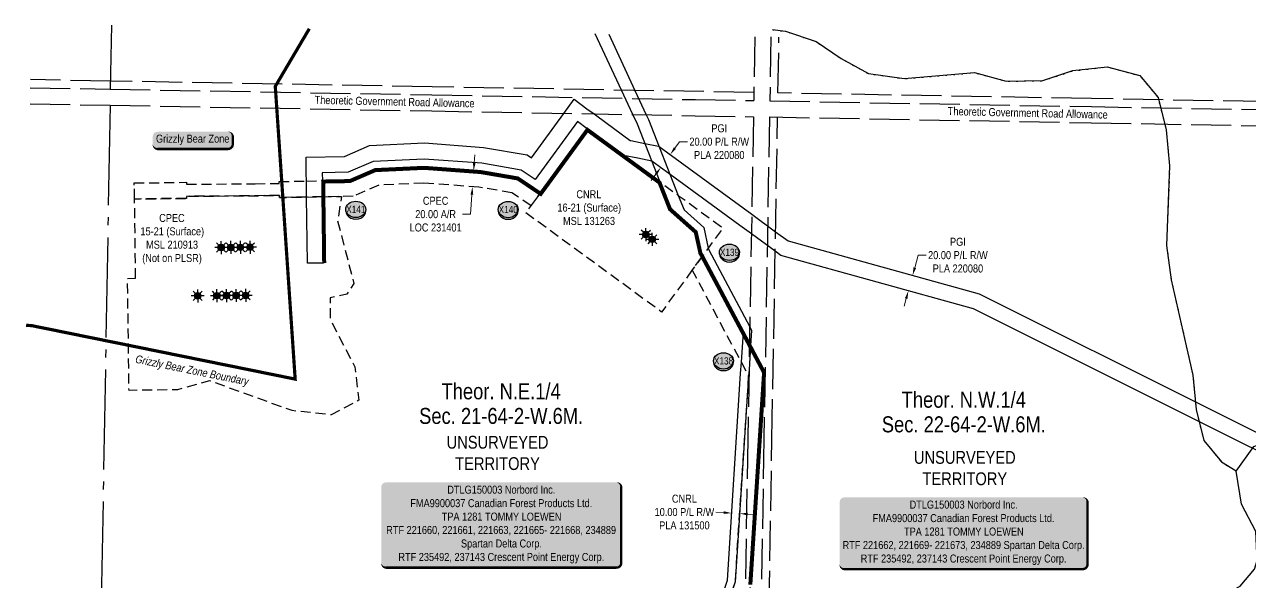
# Model space of a CAD drawing. Extents: x 405326 to 424052, y 6044755 to 6062236.
# Drawn here: x 419745 to 421276, y 6045902 to 6046598 of the extents above; entities that cross this region are included whole.
import ezdxf
from ezdxf.enums import TextEntityAlignment as Align

# ---------------------------------------------------------------- set-up
doc = ezdxf.new("R2010")
doc.units = 0
doc.header["$LTSCALE"] = 5
for name, pattern in [('DASHDOT2', [12.7, 6.35, -3.175, 0, -3.175]), ('foc-ACCESSROAD', [3.75, 2.5, -1.25]), ('foc-QUARTERLINE', [33, 25, -3, 2, -3]), ('foc-UNSURVEYED', [12.5, 10, -2.5]), ('foc-WHEELTRACKS', [2, 0.4, -1.6])]:
    doc.linetypes.add(name, pattern=pattern)
for name, color, linetype in [('AS-SURFACE IMPACT', 7, 'Continuous'), ('AS-WILDLIFE', 131, 'DASHDOT2'), ('AS-WILDLIFE-BLOCK', 131, 'Continuous'), ('C-AR', 13, 'foc-ACCESSROAD'), ('C-SYMBOL', 7, 'Continuous'), ('C-WS', 13, 'foc-ACCESSROAD'), ('C-WS-S', 13, 'Continuous'), ('F-AR', 190, 'foc-ACCESSROAD'), ('F-RW', 190, 'Continuous'), ('F-WS', 190, 'foc-ACCESSROAD'), ('F-WS-S', 190, 'Continuous'), ('L-ROAD-T', 7, 'Continuous'), ('L-SECQ', 8, 'foc-QUARTERLINE'), ('L-UNS-T', 3, 'Continuous'), ('L-USEC', 7, 'foc-UNSURVEYED'), ('P-CROSSINGS', 250, 'Continuous'), ('P-PROPOSED', 10, 'Continuous'), ('T-CREEK', 160, 'Continuous'), ('T-WATER-P3', 160, 'foc-WHEELTRACKS')]:
    doc.layers.add(name, color=color, linetype=linetype)
for name, color, linetype, lineweight in [('C-AR-T', 13, 'Continuous', 9), ('C-WS-T', 13, 'Continuous', 9), ('F-RW-T', 190, 'Continuous', 9), ('F-WS-T', 190, 'Continuous', 9)]:
    doc.layers.add(name, color=color, linetype=linetype, lineweight=lineweight)
doc.styles.add('175L', font='ARIALN.TTF', dxfattribs={"height": 20})
doc.styles.add('240', font='ARIALN.TTF', dxfattribs={"height": 30})
doc.styles.add('80', font='ARIALN.TTF', dxfattribs={"height": 10})
doc.styles.add('80CG', font='ARIALN.TTF', dxfattribs={"height": 10})
doc.styles.add('80L', font='ARIALN.TTF', dxfattribs={"height": 10})
doc.styles.add('Crossing', font='ARIALN.TTF', dxfattribs={"height": 10})
doc.styles.add('foc-LtypeFont', font='ARIALN.TTF', dxfattribs={"height": 7.35})
doc.linetypes.add('foc-TOPO-flowdirection-NOLINE', pattern='A,0,[">",foc-LtypeFont,S=0.3,R=0,X=0,Y=-0.945],-20,[">",foc-LtypeFont,S=0.3,R=0,X=0,Y=-0.945],0', length=20)
doc.dimstyles.new('Compass 5 000', dxfattribs={"dimscale": 5, "dimtxt": 9, "dimasz": 2, "dimexe": 0.2, "dimexo": 0.0625, "dimgap": 0.5, "dimtad": 0, "dimtih": 1, "dimtoh": 1, "dimzin": 0, "dimdsep": 46, "dimtxsty": '80CG', "dimcen": 0.1, "dimse1": 1, "dimse2": 1, "dimclrd": 256, "dimclrt": 256, "dimaunit": 1, "dimadec": 4, "dimazin": 0, "dimtfac": 0.06, "dimtofl": 0, "dimtmove": 0, "dimatfit": 1, "dimfxl": 0.2, "dimtolj": 1, "dimtzin": 0, "dimlwd": -1, "dimarcsym": 0})

# ---------------------------------------------------------------- blocks, each defined once
blk = doc.blocks.new('*U524')
h = blk.add_hatch(color=255)
edge = h.paths.add_edge_path()
edge.add_line((-44, -11.5), (44, -11.5))
edge.add_arc((44, -5.5), 6, 270, 360)
edge.add_line((50, -5.5), (50, 4))
edge.add_arc((44, 4), 6, 0, 90)
edge.add_line((44, 10), (-44, 10))
edge.add_arc((-44, 4), 6, 90, 180)
edge.add_line((-50, 4), (-50, -5.5))
edge.add_arc((-44, -5.5), 6, 180, 270)
at = {"color": 131, "flags": 128}
blk.add_lwpolyline([(-44, -11.5, 3, 3, 0), (44, -11.5, 3, 3, 0.414214), (50, -5.5, 3, 3, 0), (50, 4, 3, 0, 0.414214), (44, 10, 0, 0, 0), (-44, 10, 0, 0, 0.414214), (-50, 4, 0, 0, 0), (-50, -5.5, 0, 3, 0.414214)], format="xyseb", close=True, dxfattribs=at)
at = {"color": 131, "style": '80'}
blk.add_attdef('ENTER_TEXT_001', (-36, -5), '', height=10, dxfattribs=at)
blk = doc.blocks.new('*U542')
h = blk.add_hatch(color=255)
edge = h.paths.add_edge_path()
edge.add_line((-144, -54), (144, -54))
edge.add_arc((144, -48), 6, 270, 360)
edge.add_line((150, -48), (150, 46.5))
edge.add_arc((144, 46.5), 6, 0, 90)
edge.add_line((144, 52.5), (-144, 52.5))
edge.add_arc((-144, 46.5), 6, 90, 180)
edge.add_line((-150, 46.5), (-150, -48))
edge.add_arc((-144, -48), 6, 180, 270)
at = {"color": 44, "flags": 128}
blk.add_lwpolyline([(-144, -54, 3, 3, 0), (144, -54, 3, 3, 0.414214), (150, -48, 3, 3, 0), (150, 46.5, 3, 0, 0.414214), (144, 52.5, 0, 0, 0), (-144, 52.5, 0, 0, 0.414214), (-150, 46.5, 0, 0, 0), (-150, -48, 0, 3, 0.414214)], format="xyseb", close=True, dxfattribs=at)
at = {"color": 44, "style": '80'}
blk.add_attdef('ENTER_TEXT_001', (-36, -5), '', height=10, dxfattribs=at)
blk = doc.blocks.new('*D543')
at = {"layer": 'C-AR-T', "transparency": 16777216}
for p, q in [((420306.7, 6046425.8), (420307.4, 6046435.8)), ((420303.7, 6046385.9), (420301.9, 6046361.6)), ((420301.9, 6046361.6), (420291.9, 6046361.6))]:
    blk.add_line(p, q, dxfattribs=at)
for points in [[(420305, 6046426), (420308.3, 6046425.7), (420305.9, 6046415.9)], [(420302, 6046386.1), (420305.4, 6046385.8), (420304.4, 6046395.9)]]:
    blk.add_solid(points, dxfattribs=at)
at = {"layer": 'C-AR-T', "transparency": 16777216, "insert": (420258.4, 6046361.6), "char_height": 10, "attachment_point": 5, "style": '80CG'}
blk.add_mtext('\\A1;CPEC\\P20.00 A/R\\PLOC 231401', dxfattribs=at)
blk = doc.blocks.new('GAS')
h = blk.add_hatch(color=255)
h.dxf.hatch_style = 1
edge = h.paths.add_edge_path()
edge.add_arc((0, 0), 0.9, 0, 360)
for p, q in [((-0.81, 0), (-1.62, 0)), ((-0.57, 0.57), (-1.14, 1.14)), ((0, 0.81), (0, 1.62)), ((0.57, 0.57), (1.14, 1.14)), ((1.62, 0), (0.81, 0)), ((-0.57, -0.57), (-1.14, -1.14)), ((0, -0.81), (0, -1.62)), ((1.14, -1.14), (0.57, -0.57))]:
    blk.add_line(p, q)
blk.add_circle((0, 0), 0.8)
blk = doc.blocks.new('*D550')
at = {"layer": 'F-RW-T', "transparency": 16777216}
for p, q in [((420557.3, 6046444), (420563.2, 6046452.1)), ((420563.2, 6046452.1), (420573.2, 6046452.1)), ((420533.7, 6046411.7), (420527.8, 6046403.6))]:
    blk.add_line(p, q, dxfattribs=at)
for points in [[(420556, 6046445), (420558.6, 6046443), (420551.4, 6046435.9)], [(420532.4, 6046412.7), (420535.1, 6046410.7), (420539.6, 6046419.8)]]:
    blk.add_solid(points, dxfattribs=at)
at = {"layer": 'F-RW-T', "transparency": 16777216, "insert": (420612.7, 6046452.1), "char_height": 10, "attachment_point": 5, "style": '80CG'}
blk.add_mtext('\\A1;PGI\\P20.00 P/L R/W\\PPLA 220080', dxfattribs=at)
blk = doc.blocks.new('*D566')
at = {"layer": 'F-RW-T', "transparency": 16777216}
for p, q in [((420857, 6046294.7), (420861.4, 6046310.4)), ((420861.4, 6046310.4), (420871.4, 6046310.4)), ((420846.3, 6046256.2), (420843.6, 6046246.6))]:
    blk.add_line(p, q, dxfattribs=at)
for points in [[(420855.4, 6046295.2), (420858.6, 6046294.3), (420854.3, 6046285.1)], [(420844.7, 6046256.6), (420847.9, 6046255.8), (420849, 6046265.8)]]:
    blk.add_solid(points, dxfattribs=at)
at = {"layer": 'F-RW-T', "transparency": 16777216, "insert": (420910.9, 6046310.4), "char_height": 10, "attachment_point": 5, "style": '80CG'}
blk.add_mtext('\\A1;PGI\\P20.00 P/L R/W\\PPLA 220080', dxfattribs=at)
blk = doc.blocks.new('*D567')
at = {"layer": 'F-RW-T', "transparency": 16777216}
for p, q in [((420618.3, 6045989), (420608.3, 6045989.6)), ((420648.3, 6045987), (420658.2, 6045986.4))]:
    blk.add_line(p, q, dxfattribs=at)
for points in [[(420618.4, 6045990.6), (420618.2, 6045987.3), (420628.3, 6045988.3)], [(420648.4, 6045988.7), (420648.2, 6045985.4), (420638.3, 6045987.7)]]:
    blk.add_solid(points, dxfattribs=at)
at = {"layer": 'F-RW-T', "transparency": 16777216, "insert": (420569.2, 6045989.6), "char_height": 10, "attachment_point": 5, "style": '80CG'}
blk.add_mtext('\\A1;CNRL\\P10.00 P/L R/W\\PPLA 131500', dxfattribs=at)
blk = doc.blocks.new('*U602')
h = blk.add_hatch(color=255)
edge = h.paths.add_edge_path()
edge.add_line((-149, -45.5), (149, -45.5))
edge.add_arc((149, -39.5), 6, 270, 360)
edge.add_line((155, -39.5), (155, 38))
edge.add_arc((149, 38), 6, 0, 90)
edge.add_line((149, 44), (-149, 44))
edge.add_arc((-149, 38), 6, 90, 180)
edge.add_line((-155, 38), (-155, -39.5))
edge.add_arc((-149, -39.5), 6, 180, 270)
at = {"color": 44, "flags": 128}
blk.add_lwpolyline([(-149, -45.5, 3, 3, 0), (149, -45.5, 3, 3, 0.414214), (155, -39.5, 3, 3, 0), (155, 38, 3, 0, 0.414214), (149, 44, 0, 0, 0), (-149, 44, 0, 0, 0.414214), (-155, 38, 0, 0, 0), (-155, -39.5, 0, 3, 0.414214)], format="xyseb", close=True, dxfattribs=at)
at = {"color": 44, "style": '80'}
blk.add_attdef('ENTER_TEXT_001', (-36, -5), '', height=10, dxfattribs=at)
blk = doc.blocks.new('xing2')
h = blk.add_hatch(color=50)
h.dxf.hatch_style = 1
edge = h.paths.add_edge_path()
edge.add_ellipse((0, 0), major_axis=(-12.5, 0), ratio=0.816297, start_angle=0, end_angle=360)
h = blk.add_hatch(color=250)
h.dxf.hatch_style = 1
edge = h.paths.add_edge_path()
edge.add_ellipse((0, -2), major_axis=(-12.5, 0), ratio=0.816297, start_angle=0, end_angle=180)
edge.add_line((12.5, -2), (12.5, 0))
edge.add_ellipse((0, 0), major_axis=(-12.5, 0), ratio=0.816297, start_angle=0, end_angle=180, ccw=False)
edge.add_line((-12.5, 0), (-12.5, -2))
at = {"color": 250}
blk.add_ellipse((0, 0), major_axis=(-12.5, 0), ratio=0.816297, dxfattribs=at)
blk.add_ellipse((0, -2), major_axis=(-12.5, 0), ratio=0.816297, start_param=0, end_param=3.141593, dxfattribs=at)
at = {"color": 250, "style": 'Crossing'}
blk.add_attdef('CROSSING', text='', height=9, dxfattribs=at).set_placement((0.1, 0), align=Align.MIDDLE_CENTER)
at = {"color": 250, "style": 'Crossing', "flags": 1}
for tag, p in [('OWNER', (0.1, -12.5)), ('DESCRIPTION', (0.1, -25.8)), ('LOCATION', (0.1, -39.3)), ('DWG_REF', (0.1, -52.8))]:
    blk.add_attdef(tag, text='', height=9, dxfattribs=at).set_placement(p, align=Align.MIDDLE_CENTER)

msp = doc.modelspace()

# ---------------------------------------------------------------- linework, layer by layer
at = {"layer": 'AS-WILDLIFE', "const_width": 3.998}
msp.add_lwpolyline([(420100.56, 6046593.186), (420058.077, 6046521.203), (420082.921, 6046155.649), (419754.119, 6046222.349), (419746.782, 6046222.891)], dxfattribs=at)
at = {"layer": 'C-AR'}
msp.add_lwpolyline([(420361.356, 6046407.2), (420376.957, 6046396.723), (420389.418, 6046388.353), (420377.61, 6046372.192), (420353.757, 6046388.212), (420312.263, 6046395.336), (420243.804, 6046400.44), (420187.238, 6046397.793), (420155.449, 6046384.019), (420117.146, 6046383.336), (420097.159, 6046382.98), (420063.275, 6046382.375), (420063.231, 6046384.912), (419947.264, 6046383.885), (419947.296, 6046381.385), (419882.171, 6046380.555), (419881.951, 6046398.03), (419881.917, 6046400.553), (419947.041, 6046401.383), (419947.073, 6046398.883), (420032.97, 6046399.644), (420062.969, 6046399.91), (420062.954, 6046402.381), (420096.908, 6046402.984), (420116.896, 6046403.338), (420151.136, 6046403.946), (420182.646, 6046417.599), (420244.081, 6046420.475), (420314.704, 6046415.209), (420361.356, 6046407.2)], close=True, dxfattribs=at)
at = {"layer": 'C-WS', "flags": 128}
msp.add_lwpolyline([(419883.532, 6046281.6), (419882.271, 6046380.557), (419947.296, 6046381.386), (419947.264, 6046383.885), (420063.226, 6046384.914), (420063.27, 6046382.415), (420140.955, 6046383.799), (420135.863, 6046353.425), (420156.257, 6046274.995), (420147.605, 6046261.788), (420126.45, 6046257.212), (420126.795, 6046230.136), (420157.398, 6046171.02), (420162.364, 6046129.149), (420128.016, 6046111.032), (420079.113, 6046116.276), (419975.976, 6046153.61), (419935.909, 6046142.338), (419875.335, 6046141.565), (419873.551, 6046281.473), (419883.532, 6046281.6)], close=True, dxfattribs=at)
at = {"layer": 'F-AR', "flags": 128}
msp.add_lwpolyline([(420812.09, 6045364.46), (420910.981, 6045235.321), (420935.696, 6045235.017), (420913.457, 6045207.416), (420911.962, 6045205.562), (420910.329, 6045203.534), (420909.567, 6045204.441), (420795.72, 6045352.943), (420669.334, 6045548.915), (420654.345, 6045572.16), (420639.92, 6045592.141), (420576.184, 6045680.435), (420563.508, 6045697.995), (420564.335, 6045700.44), (420632.754, 6045902.62), (420649.444, 6046159.644), (420640.413, 6046176.616), (420579.032, 6046291.93), (420591.66, 6046309.214), (420592.138, 6046309.869), (420642.968, 6046214.377), (420650.5, 6046200.228), (420651.906, 6046197.585), (420669.773, 6046164.019), (420652.541, 6045898.7), (420644.859, 6045875.998), (420585.755, 6045701.346), (420601.168, 6045679.993), (420640.5, 6045625.508), (420669.957, 6045584.702), (420670.868, 6045583.441), (420812.09, 6045364.46)], close=True, dxfattribs=at)
at = {"layer": 'F-RW'}
for points in [[(420554.747, 6045703.226), (420622.866, 6045904.606), (420639.461, 6046162.543), (420640.413, 6046176.616), (420642.968, 6046214.379), (420592.099, 6046309.807), (420590.152, 6046313.175), (420584.286, 6046339.747), (420552.122, 6046368.328), (420538.915, 6046401.748), (420510.43, 6046473.834), (420504.775, 6046486), (420490.638, 6046516.417), (420457.923, 6046586.817)], [(420474.602, 6046586.52), (420507.317, 6046516.121), (420521.454, 6046485.703), (420524.218, 6046479.756), (420561.612, 6046385.127), (420568.831, 6046366.857), (420593.352, 6046345.069), (420599.038, 6046319.312), (420599.553, 6046316.981), (420650.858, 6046220.813), (420653.137, 6046216.541), (420651.906, 6046197.585), (420649.922, 6046167.026), (420649.443, 6046159.644), (420632.754, 6045902.62), (420564.335, 6045700.44)], [(421470.847, 6045973.504), (421211.974, 6046102.692), (420930.315, 6046243.252), (420689.882, 6046310.01), (420682.668, 6046315.28), (420652.881, 6046337.044), (420638.334, 6046347.671), (420551.278, 6046411.278), (420528.603, 6046427.845), (420511.047, 6046431.437), (420493.26, 6046435.085), (420447.821, 6046468.288), (420435.712, 6046477.137), (420382.861, 6046404.803), (420365.156, 6046416.693), (420315.924, 6046425.145), (420244.219, 6046430.492), (420180.35, 6046427.502), (420148.978, 6046413.909), (420116.77, 6046413.338), (420116.896, 6046403.338), (420117.146, 6046383.336), (420118.184, 6046300.504), (420098.195, 6046300.254), (420097.159, 6046382.98), (420096.908, 6046402.984), (420096.783, 6046412.983), (420096.533, 6046432.935), (420144.7, 6046433.783), (420175.757, 6046447.309), (420244.496, 6046450.526), (420318.365, 6046445.018), (420372.756, 6046435.681), (420378.06, 6046432.119), (420418.55, 6046487.533), (420431.363, 6046505.074), (420447.502, 6046493.278), (420456.276, 6046486.862), (420459.613, 6046484.427), (420459.613, 6046484.427), (420501.533, 6046453.789), (420502.28, 6046453.636), (420519.83, 6046450.045), (420536.844, 6046446.564), (420537.533, 6046446.061), (420653.306, 6046361.476), (420683.093, 6046339.713), (420698.662, 6046328.338), (420937.495, 6046262.01), (421220.976, 6046120.542), (421471.228, 6045995.655)]]:
    msp.add_lwpolyline(points, dxfattribs=at)
at = {"layer": 'F-WS', "flags": 128}
msp.add_lwpolyline([(420579.032, 6046291.93), (420540.685, 6046239.443), (420371.133, 6046363.326), (420447.822, 6046468.29), (420538.919, 6046401.734), (420561.614, 6046385.137), (420617.374, 6046344.41), (420599.038, 6046319.312), (420592.125, 6046309.849), (420591.66, 6046309.214), (420579.032, 6046291.93)], close=True, dxfattribs=at)
at = {"layer": 'L-SECQ'}
for p, q in [((419853.343, 6046597.592), (419851.94, 6046517.757)), ((419851.581, 6046497.652), (419837.976, 6045723.538))]:
    msp.add_line(p, q, dxfattribs=at)
at = {"layer": 'L-USEC'}
for p, q in [((420657.165, 6046583.266), (420655.776, 6046503.43)), ((420677.27, 6046582.908), (420675.88, 6046503.071)), ((420686.107, 6046512.946), (420687.322, 6046582.729)), ((419852.111, 6046527.809), (419752.172, 6046529.59)), ((420254.031, 6046520.647), (419852.111, 6046527.809)), ((419751.995, 6046519.538), (419851.94, 6046517.757)), ((419851.94, 6046517.757), (420253.862, 6046510.59)), ((420253.862, 6046510.59), (420583.106, 6046504.719)), ((420655.95, 6046513.483), (420254.031, 6046520.647)), ((421077.973, 6046505.962), (420686.107, 6046512.946)), ((419751.642, 6046499.434), (419851.581, 6046497.652)), ((419851.581, 6046497.652), (420253.503, 6046490.485)), ((420583.104, 6046504.719), (420655.776, 6046503.43)), ((420675.88, 6046503.071), (421077.809, 6046495.909)), ((421077.809, 6046495.909), (421479.732, 6046488.746)), ((421479.892, 6046498.799), (421077.973, 6046505.962)), ((420253.503, 6046490.485), (420582.747, 6046484.614)), ((420582.747, 6046484.614), (420655.426, 6046483.326)), ((420655.426, 6046483.326), (420648.431, 6046081.304)), ((420675.531, 6046482.976), (420668.536, 6046080.954)), ((420675.53, 6046482.967), (420668.536, 6046080.954)), ((420675.53, 6046482.967), (421077.451, 6046475.805)), ((420678.588, 6046080.768), (420685.582, 6046482.788)), ((421077.451, 6046475.805), (421479.373, 6046468.642)), ((420648.431, 6046081.304), (420641.436, 6045679.281)), ((420668.536, 6046080.954), (420661.541, 6045678.931)), ((420671.593, 6045678.746), (420678.588, 6046080.768))]:
    msp.add_line(p, q, dxfattribs=at)
at = {"layer": 'P-PROPOSED', "const_width": 4.998, "flags": 128}
msp.add_lwpolyline([(420651.552, 6045898.895), (420668.757, 6046163.801), (420651.024, 6046197.115), (420649.617, 6046199.758), (420642.086, 6046213.907), (420591.225, 6046309.322), (420589.209, 6046312.809), (420583.38, 6046339.215), (420551.28, 6046367.739), (420538.095, 6046401.098), (420448.039, 6046466.894), (420389.659, 6046386.988), (420360.977, 6046406.251), (420314.582, 6046414.216), (420244.067, 6046419.474), (420182.875, 6046416.609), (420151.351, 6046402.95), (420117.908, 6046402.357), (420119.184, 6046300.517)], dxfattribs=at)
at = {"layer": 'T-CREEK', "linetype": 'foc-TOPO-flowdirection-NOLINE', "flags": 128}
msp.add_lwpolyline([(421559.367, 6045308.635), (421555.774, 6045309.342), (421545.395, 6045300.616), (421509.614, 6045286.535), (421433.362, 6045265.391), (421430.169, 6045266.436), (421416.426, 6045299.608), (421391.872, 6045326.161), (421370.188, 6045354.642), (421354.811, 6045388.216), (421318.48, 6045405.207), (421260.487, 6045449.996), (421234.201, 6045475.242), (421215.482, 6045506.186), (421201.5, 6045523.425), (421210.134, 6045534.891), (421233.801, 6045543.167), (421238.944, 6045555.812), (421235.082, 6045562.291), (421242.628, 6045591.177), (421242.935, 6045628.638), (421249.897, 6045635.54), (421258.204, 6045662.725), (421283.968, 6045688.299), (421306.019, 6045718.683), (421315.207, 6045728.033), (421277.982, 6045758.325), (421275.74, 6045770.599), (421280.507, 6045789.521), (421267.901, 6045793.312), (421262.011, 6045808.311), (421262.397, 6045836.442), (421266.676, 6045854.353), (421253.661, 6045867.062), (421250.194, 6045890.075), (421263.367, 6045897.236), (421281.328, 6045918.345), (421284.578, 6045929.014), (421283.225, 6045965.346), (421265.119, 6045999.504), (421258.409, 6046040.865), (421280.472, 6046071.437), (421315.959, 6046084.671), (421343.302, 6046105.676), (421358.426, 6046121.185), (421375.096, 6046116.547), (421392.609, 6046107.386), (421415.075, 6046108.613), (421446.432, 6046126.869), (421459.556, 6046131.026), (421482.826, 6046118.466), (421515.899, 6046117.425), (421518.074, 6046121.104), (421581.355, 6046154.647), (421605.521, 6046180.187), (421638.445, 6046202.219), (421660.546, 6046197.088), (421694.174, 6046181.981), (421714.86, 6046172.687), (421740.707, 6046166.543), (421754.208, 6046173.006), (421782.935, 6046194.603), (421797.656, 6046195.599), (421823.153, 6046185.488), (421835.427, 6046187.668), (421846.98, 6046214.728), (421849.265, 6046231.036), (421880.785, 6046279.956), (421896.977, 6046315.154), (421928.861, 6046335.099), (421942.054, 6046373.66), (421946.831, 6046421.658), (421964.182, 6046456.73), (421996.591, 6046474.068), (422008.216, 6046515.235), (422025.589, 6046549.629), (422039.679, 6046558.878), (422061.262, 6046563.958), (422089.327, 6046586.884), (422124.225, 6046598.436), (422169.385, 6046586.704), (422214.814, 6046578.516), (422292.624, 6046574.484), (422313.344, 6046575.134), (422362.188, 6046573.129), (422404.89, 6046567.735), (422408.582, 6046561.451), (422413.626, 6046525.341), (422416.438, 6046432.009), (422421.279, 6046401.982), (422452.959, 6046382.009), (422465.176, 6046369.225), (422479.989, 6046350.839)], dxfattribs=at)
at = {"layer": 'T-CREEK', "flags": 128}
for points in [[(421283.225, 6045965.346), (421265.119, 6045999.504), (421258.409, 6046040.865), (421280.472, 6046071.437)], [(421277.982, 6045758.325), (421275.74, 6045770.599), (421280.507, 6045789.521), (421267.901, 6045793.312), (421262.011, 6045808.311), (421262.397, 6045836.442), (421266.676, 6045854.353), (421253.661, 6045867.062), (421250.194, 6045890.075), (421263.367, 6045897.236), (421281.328, 6045918.345)]]:
    msp.add_lwpolyline(points, dxfattribs=at)
at = {"layer": 'T-WATER-P3', "linetype": 'foc-TOPO-flowdirection-NOLINE', "flags": 128}
msp.add_lwpolyline([(420679.418, 6046592.123), (420695.449, 6046590.282), (420733.724, 6046577.23), (420765.086, 6046555.986), (420799.291, 6046537.216), (420843.667, 6046531.051), (420931.652, 6046538.515), (420971.29, 6046527.837), (421016.858, 6046528.535), (421054.684, 6046540.841), (421097.36, 6046545.692), (421138.208, 6046534.699), (421160.939, 6046507.387), (421171.005, 6046466.755), (421175.364, 6046421.85), (421171.624, 6046322.389), (421177.322, 6046279.432), (421204.55, 6046160.406), (421208.417, 6046117.615), (421218.107, 6046079.03), (421240.314, 6046052.178), (421258.339, 6046041.083)], dxfattribs=at)
at = {"layer": 'T-WATER-P3', "flags": 128}
msp.add_lwpolyline([(420679.488, 6046591.906), (420695.519, 6046590.065), (420733.794, 6046577.013), (420765.156, 6046555.768), (420799.361, 6046536.999), (420843.737, 6046530.834), (420931.722, 6046538.298), (420971.36, 6046527.62), (421016.928, 6046528.317), (421054.754, 6046540.623), (421097.43, 6046545.475), (421138.278, 6046534.482), (421161.009, 6046507.169), (421171.075, 6046466.537), (421175.434, 6046421.633), (421171.694, 6046322.172), (421177.392, 6046279.215), (421204.62, 6046160.189), (421208.487, 6046117.398), (421218.177, 6046078.813), (421240.384, 6046051.96), (421258.409, 6046040.865)], dxfattribs=at)

# ---------------------------------------------------------------- block references
at = {"layer": 'AS-SURFACE IMPACT', "color": 1}
ref = msp.add_blockref('*U542', (420340.425, 6045974.188), dxfattribs=dict(at, xscale=0.999551, yscale=0.999551, zscale=0.999551))
ref.add_attrib('ENTER_TEXT_001', 'DTLG150003 Norbord Inc.', (420273.017, 6046012.594), dxfattribs={"layer": '0', "color": 44, "height": 9.99551, "style": '80'})
ref.add_attrib('ENTER_TEXT_002', 'FMA9900037 Canadian Forest Products Ltd.', (420226.809, 6045995.758), dxfattribs={"layer": '0', "color": 44, "height": 9.99551, "style": '80'})
ref.add_attrib('ENTER_TEXT_003', 'TPA 1281 TOMMY LOEWEN', (420265.99, 6045978.921), dxfattribs={"layer": '0', "color": 44, "height": 9.99551, "style": '80'})
ref.add_attrib('ENTER_TEXT_004', 'RTF 221660, 221661, 221663, 221665- 221668, 234889', (420196.663, 6045962.221), dxfattribs={"layer": '0', "color": 44, "height": 9.99551, "style": '80'})
ref.add_attrib('ENTER_TEXT_005', 'Spartan Delta Corp.', (420290.059, 6045945.385), dxfattribs={"layer": '0', "color": 44, "height": 9.99551, "style": '80'})
ref.add_attrib('ENTER_TEXT_006', 'RTF 235492, 237143 Crescent Point Energy Corp.', (420211.898, 6045928.548), dxfattribs={"layer": '0', "color": 44, "height": 9.99551, "style": '80'})
ref = msp.add_blockref('*U602', (420917.964, 6045963.88), dxfattribs=dict(at, xscale=0.999551, yscale=0.999551, zscale=0.999551))
ref.add_attrib('ENTER_TEXT_001', 'DTLG150003 Norbord Inc.', (420850.555, 6045993.936), dxfattribs={"layer": '0', "color": 44, "height": 9.99551, "style": '80'})
ref.add_attrib('ENTER_TEXT_002', 'FMA9900037 Canadian Forest Products Ltd.', (420804.348, 6045977.099), dxfattribs={"layer": '0', "color": 44, "height": 9.99551, "style": '80'})
ref.add_attrib('ENTER_TEXT_003', 'TPA 1281 TOMMY LOEWEN', (420843.529, 6045960.263), dxfattribs={"layer": '0', "color": 44, "height": 9.99551, "style": '80'})
ref.add_attrib('ENTER_TEXT_004', 'RTF 221662, 221669- 221673, 234889 Spartan Delta Corp.', (420766.821, 6045943.427), dxfattribs={"layer": '0', "color": 44, "height": 9.99551, "style": '80'})
ref.add_attrib('ENTER_TEXT_005', 'RTF 235492, 237143 Crescent Point Energy Corp.', (420789.437, 6045926.59), dxfattribs={"layer": '0', "color": 44, "height": 9.99551, "style": '80'})
at = {"layer": 'AS-WILDLIFE-BLOCK', "color": 2}
ref = msp.add_blockref('*U524', (419954.975, 6046454.525), dxfattribs=at)
ref.add_attrib('ENTER_TEXT_001', 'Grizzly Bear Zone', (419909.065, 6046450.906), dxfattribs={"layer": '0', "color": 131, "height": 10, "style": '80'})
at = {"layer": 'C-WS-S', "color": 1, "xscale": 5.000000000000083, "yscale": 5.000000000000083, "zscale": 5.000000000000083}
for p in [(419990.457, 6046319.922), (420002.49, 6046320.044), (420014.459, 6046320.168), (420026.492, 6046320.29), (419961.127, 6046259.559), (419985.13, 6046259.804), (419997.099, 6046259.927), (420009.132, 6046260.05), (420021.101, 6046260.173)]:
    msp.add_blockref('GAS', p, dxfattribs=at)
at = {"layer": 'F-WS-S', "color": 1, "xscale": 5.000000000000083, "yscale": 5.000000000000083, "zscale": 5.000000000000083}
for p in [(420520.959, 6046336.105), (420529.006, 6046330.177)]:
    msp.add_blockref('GAS', p, dxfattribs=at)
at = {"layer": 'P-CROSSINGS', "color": 5, "xscale": 0.999551, "yscale": 0.999551, "zscale": 0.999551}
for p, values in [((420158.627, 6046367.615), {'CROSSING': 'X141'}), ((420349.011, 6046367.377), {'CROSSING': 'X140'}), ((420625.446, 6046314.005), {'CROSSING': 'X139'}), ((420618.028, 6046178.4), {'CROSSING': 'X138'})]:
    msp.add_blockref('xing2', p, dxfattribs=at).add_auto_attribs(values)

# ---------------------------------------------------------------- texts
at = {"layer": 'AS-WILDLIFE', "insert": (419953.838, 6046165.315), "char_height": 10.00174, "attachment_point": 5, "rotation": 348.532834, "style": '240'}
msp.add_mtext_dynamic_manual_height_columns('{\\fArial Narrow|b0|i1|c0|p34;Grizzly Bear Zone Boundary}', width=144.63939, gutter_width=44.98, heights=[0], dxfattribs=at)
at = {"layer": 'C-SYMBOL', "color": 3, "style": '175L'}
for s, p in [('Theor. N.E.1/4', (420340.247, 6046124.425)), ('Theor. N.W.1/4', (420918.275, 6046113.919)), ('Sec. 21-64-2-W.6M.', (420340.247, 6046093.677)), ('Sec. 22-64-2-W.6M.', (420918.275, 6046083.171))]:
    msp.add_text(s, height=19.99102, dxfattribs=at).set_placement(p, align=Align.BOTTOM_CENTER)
at = {"layer": 'C-WS-T', "insert": (419888.931, 6046361.867), "char_height": 10, "attachment_point": 1, "style": '80L'}
msp.add_mtext_dynamic_manual_height_columns('\\pi24.0807;CPEC\\P\\pi0.64618;15-21 (Surface)\\P\\pi7.69598;MSL 210913\\P\\pi2.93131;(Not on PLSR)', width=78.95948, gutter_width=49.978, heights=[0], dxfattribs=at)
at = {"layer": 'F-WS-T', "insert": (420409.872, 6046391.494), "char_height": 10, "attachment_point": 1, "style": '80L'}
msp.add_mtext_dynamic_manual_height_columns('\\pi24.38083;CNRL\\P\\pi0.64618;16-21 (Surface)\\P\\pi7.69598;MSL 131263', width=78.95948, gutter_width=49.978, heights=[0], dxfattribs=at)
at = {"layer": 'L-ROAD-T', "style": '80L'}
for p in [(420207.143, 6046502.183), (420998.195, 6046488.088)]:
    msp.add_text('Theoretic Government Road Allowance', height=9.99551, rotation=358.71094, dxfattribs=at).set_placement(p, align=Align.MIDDLE_CENTER)
at = {"layer": 'L-UNS-T', "color": 3, "char_height": 15.99282, "attachment_point": 5, "style": '80L'}
for insert in [(420335.721, 6046063.354), (420919.512, 6046044.421)]:
    msp.add_mtext_dynamic_manual_height_columns('UNSURVEYED TERRITORY', width=126.35699, gutter_width=47.479, heights=[0], dxfattribs=dict(at, insert=insert))

# ---------------------------------------------------------------- dimensions: what is measured, and where the dimension line sits
at = {"layer": 'C-AR-T', "color": 1}
dim = msp.add_linear_dim(base=(420304.448, 6046395.918), p1=(420301.445, 6046416.198), p2=(420299.957, 6046396.253), angle=265.735966, text='CPEC\\P20.00 A/R\\PLOC 231401', dimstyle='Compass 5 000', dxfattribs=at)
dim.commit()
dim.dimension.update_dxf_attribs({"geometry": '*D543', "text_midpoint": (420258.373, 6046361.561), "dimtype": 161})
at = {"layer": 'F-RW-T'}
for p1, p2, distance, text, picture, middle in [((420537.394, 6046421.422), (420549.179, 6046437.552), -2.752, 'PGI\\P20.00 P/L R/W\\PPLA 220080', '*D550', (420612.739, 6046452.078)), ((420638.389, 6045989.395), (420628.363, 6045990.04), 1.717, 'CNRL\\P10.00 P/L R/W\\PPLA 131500', '*D567', (420569.208, 6045989.611))]:
    dim = msp.add_aligned_dim(p1=p1, p2=p2, distance=distance, text=text, dimstyle='Compass 5 000', dxfattribs=at)
    dim.commit()
    dim.dimension.update_dxf_attribs({"geometry": picture, "text_midpoint": middle})
dim = msp.add_linear_dim(base=(420854.34, 6046285.104), p1=(420908.977, 6046249.176), p2=(420914.328, 6046268.444), angle=74.479069, text='PGI\\P20.00 P/L R/W\\PPLA 220080', dimstyle='Compass 5 000', dxfattribs=at)
dim.commit()
dim.dimension.update_dxf_attribs({"geometry": '*D566', "text_midpoint": (420910.913, 6046310.43), "dimtype": 161})

doc.saveas('drawing.dxf')
